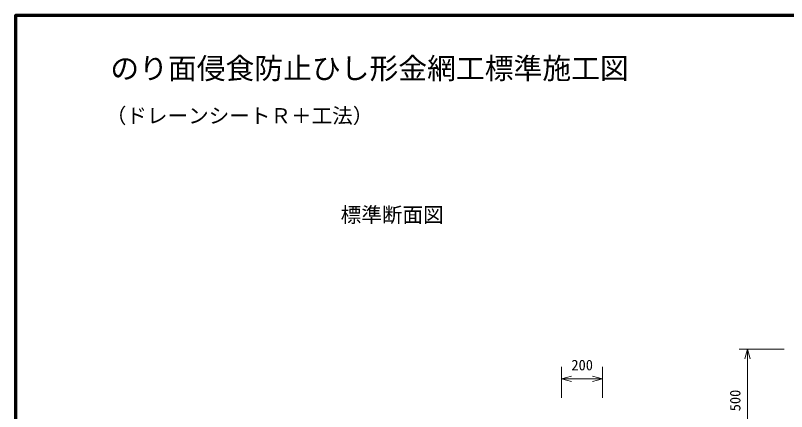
# Model space of a CAD drawing. Units: millimetres, scale not verified. Extents: x 200 to 8200, y 200 to 5824.
# Drawn here: x 200 to 3947, y 3816 to 5740 of the extents above; entities that cross this region are included whole.
import ezdxf
from ezdxf.enums import TextEntityAlignment as Align

# ---------------------------------------------------------------- set-up
doc = ezdxf.new("R2010")
doc.units = ezdxf.units.MM
doc.header["$LTSCALE"] = 20
doc.layers.add('C-STR-DIM', color=1, linetype='Continuous', lineweight=13)
doc.layers.add('C-TTL', color=2, linetype='Continuous', lineweight=70)
doc.layers.add('C-TTL-TXT', color=7, linetype='Continuous')
doc.styles.add('ＭＳ ゴシック', font='')
doc.styles.get('ＭＳ ゴシック').set_extended_font_data('MS Gothic')

msp = doc.modelspace()

# ---------------------------------------------------------------- linework, layer by layer
at = {"layer": 'C-STR-DIM'}
for p, q in [((3934.45, 4119.33), (3717.1, 4119.33)), ((3757.1, 4119.33), (3757.1, 3619.33)), ((2852.83, 3883.04), (2852.83, 4032.53)), ((3052.83, 3883.04), (3052.83, 4032.53)), ((2852.83, 3974.82), (2901.12, 3987.76)), ((2852.83, 3974.82), (3052.83, 3974.82)), ((2852.83, 3974.82), (2901.12, 3961.87)), ((3052.83, 3974.82), (3004.53, 3987.76)), ((3052.83, 3974.82), (3004.53, 3961.87))]:
    msp.add_line(p, q, dxfattribs=at)
msp.add_lwpolyline([(3770.04, 4071.03), (3757.1, 4119.33), (3744.16, 4071.03)], dxfattribs=at)
at = {"layer": 'C-TTL'}
msp.add_lwpolyline([(200, 200), (8200, 200), (8200, 5740), (200, 5740)], close=True, dxfattribs=at)

# ---------------------------------------------------------------- texts
at = {"layer": 'C-STR-DIM', "color": 7, "style": 'ＭＳ ゴシック'}
msp.add_text('200', height=51.32, dxfattribs=at).set_placement((2901.42, 4000.61), align=Align.BOTTOM_LEFT)
msp.add_text('500', height=51.32, rotation=90, dxfattribs=at).set_placement((3738.15, 3869.33), align=Align.BOTTOM_CENTER)
at = {"layer": 'C-TTL-TXT', "color": 3, "style": 'ＭＳ ゴシック'}
for s, height, p in [('のり面侵食防止ひし形金網工標準施工図', 102.6, (661.05, 5400.8)), ('（ドレーンシートＲ＋工法）', 73.31, (639.12, 5194.29))]:
    msp.add_text(s, height=height, dxfattribs=at).set_placement(p, align=Align.BOTTOM_LEFT)
at = {"layer": 'C-TTL-TXT', "style": 'ＭＳ ゴシック'}
msp.add_text('標準断面図', height=73.31, dxfattribs=at).set_placement((1780.52, 4808.1), align=Align.TOP_LEFT)

doc.saveas('drawing.dxf')
